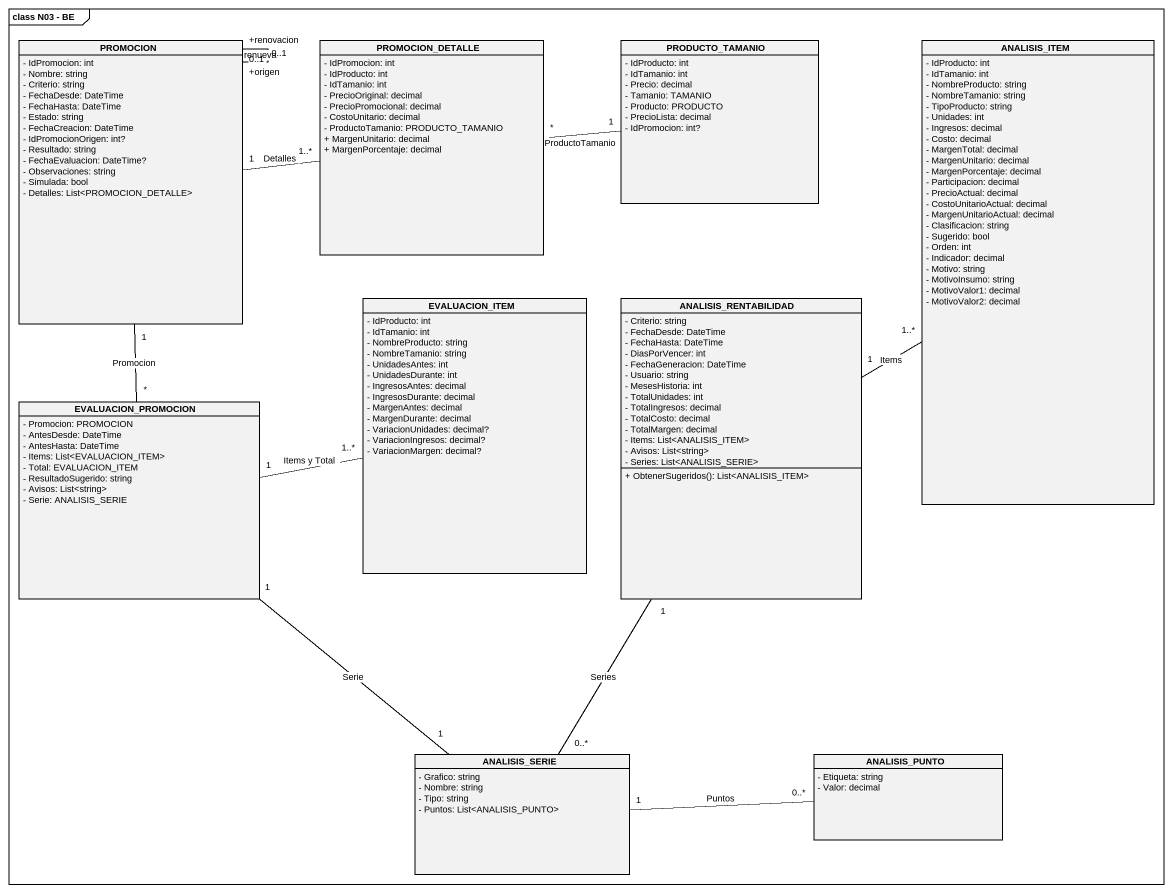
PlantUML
@startuml
mainframe class N03 - BE
hide circle
hide empty members
skinparam classAttributeIconSize 0
class PROMOCION {
  - IdPromocion: int
  - Nombre: string
  - Criterio: string
  - FechaDesde: DateTime
  - FechaHasta: DateTime
  - Estado: string
  - FechaCreacion: DateTime
  - IdPromocionOrigen: int?
  - Resultado: string
  - FechaEvaluacion: DateTime?
  - Observaciones: string
  - Simulada: bool
  - Detalles: List<PROMOCION_DETALLE>
}
class PROMOCION_DETALLE {
  - IdPromocion: int
  - IdProducto: int
  - IdTamanio: int
  - PrecioOriginal: decimal
  - PrecioPromocional: decimal
  - CostoUnitario: decimal
  - ProductoTamanio: PRODUCTO_TAMANIO
  + MargenUnitario: decimal
  + MargenPorcentaje: decimal
}
class PRODUCTO_TAMANIO {
  - IdProducto: int
  - IdTamanio: int
  - Precio: decimal
  - Tamanio: TAMANIO
  - Producto: PRODUCTO
  - PrecioLista: decimal
  - IdPromocion: int?
}
class ANALISIS_ITEM {
  - IdProducto: int
  - IdTamanio: int
  - NombreProducto: string
  - NombreTamanio: string
  - TipoProducto: string
  - Unidades: int
  - Ingresos: decimal
  - Costo: decimal
  - MargenTotal: decimal
  - MargenUnitario: decimal
  - MargenPorcentaje: decimal
  - Participacion: decimal
  - PrecioActual: decimal
  - CostoUnitarioActual: decimal
  - MargenUnitarioActual: decimal
  - Clasificacion: string
  - Sugerido: bool
  - Orden: int
  - Indicador: decimal
  - Motivo: string
  - MotivoInsumo: string
  - MotivoValor1: decimal
  - MotivoValor2: decimal
}
class EVALUACION_ITEM {
  - IdProducto: int
  - IdTamanio: int
  - NombreProducto: string
  - NombreTamanio: string
  - UnidadesAntes: int
  - UnidadesDurante: int
  - IngresosAntes: decimal
  - IngresosDurante: decimal
  - MargenAntes: decimal
  - MargenDurante: decimal
  - VariacionUnidades: decimal?
  - VariacionIngresos: decimal?
  - VariacionMargen: decimal?
}
class ANALISIS_RENTABILIDAD {
  - Criterio: string
  - FechaDesde: DateTime
  - FechaHasta: DateTime
  - DiasPorVencer: int
  - FechaGeneracion: DateTime
  - Usuario: string
  - MesesHistoria: int
  - TotalUnidades: int
  - TotalIngresos: decimal
  - TotalCosto: decimal
  - TotalMargen: decimal
  - Items: List<ANALISIS_ITEM>
  - Avisos: List<string>
  - Series: List<ANALISIS_SERIE>
  + ObtenerSugeridos(): List<ANALISIS_ITEM>
}
class EVALUACION_PROMOCION {
  - Promocion: PROMOCION
  - AntesDesde: DateTime
  - AntesHasta: DateTime
  - Items: List<EVALUACION_ITEM>
  - Total: EVALUACION_ITEM
  - ResultadoSugerido: string
  - Avisos: List<string>
  - Serie: ANALISIS_SERIE
}
class ANALISIS_SERIE {
  - Grafico: string
  - Nombre: string
  - Tipo: string
  - Puntos: List<ANALISIS_PUNTO>
}
class ANALISIS_PUNTO {
  - Etiqueta: string
  - Valor: decimal
}
PROMOCION "+origen\n0..1" -- "+renovacion\n0..1" PROMOCION : renueva
PROMOCION "1" -right- "1..*" PROMOCION_DETALLE : Detalles
PROMOCION_DETALLE "*" -right- "1" PRODUCTO_TAMANIO : ProductoTamanio
ANALISIS_RENTABILIDAD "1" -right- "1..*" ANALISIS_ITEM : Items
ANALISIS_RENTABILIDAD "1" -- "0..*" ANALISIS_SERIE : Series
EVALUACION_PROMOCION "*" -up- "1" PROMOCION : Promocion
EVALUACION_PROMOCION "1" -right- "1..*" EVALUACION_ITEM : Items y Total
EVALUACION_PROMOCION "1" -- "1" ANALISIS_SERIE : Serie
ANALISIS_SERIE "1" -right- "0..*" ANALISIS_PUNTO : Puntos
@enduml
